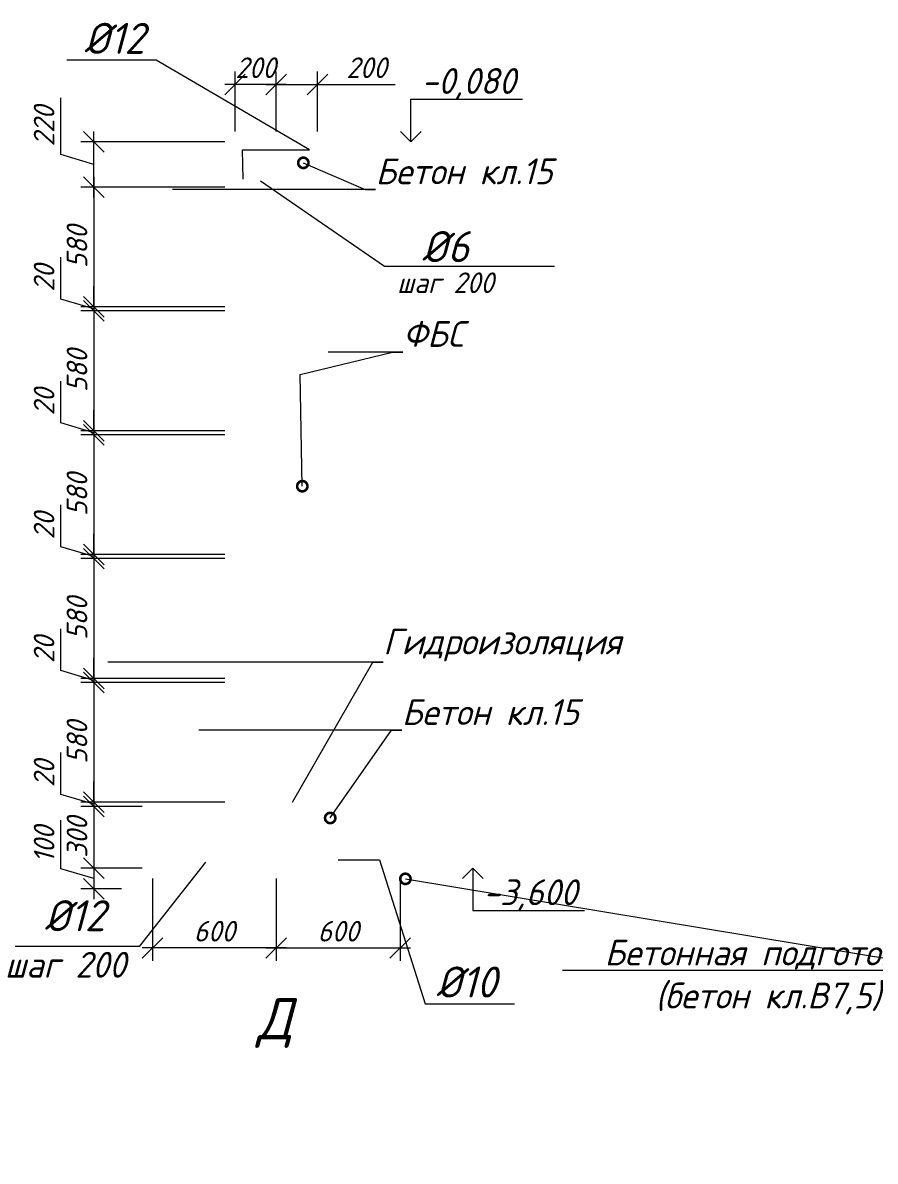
# Model space of a CAD drawing. Header units: millimetres. Extents: x 339888 to 1025294, y -263818 to -40540.
# Drawn here: x 937816 to 941945, y -241005 to -235490 of the extents above; entities that cross this region are included whole.
import ezdxf
from ezdxf import colors
from ezdxf.entities.mleader import LeaderData, LeaderLine
from ezdxf.math import Vec2, Vec3

# ---------------------------------------------------------------- set-up
doc = ezdxf.new("R2010")
doc.units = ezdxf.units.MM
doc.linetypes.add('CENTER2', pattern=[28.575, 19.05, -3.175, 3.175, -3.175])
doc.layers.get('0').update_dxf_attribs({"lineweight": 15})
doc.layers.add('0 @ 50', color=7, linetype='Continuous', lineweight=15)
doc.layers.add('Оси @ 50', color=126, linetype='CENTER2', lineweight=15)
doc.styles.add('ГОСТ 2', font='GOST_Common Italic.ttf', dxfattribs={"height": 2})
doc.styles.add('ГОСТ 2.5', font='GOST_Common Italic.ttf', dxfattribs={"height": 2.5})
doc.styles.add('ГОСТ 3', font='GOST_Common Italic.ttf', dxfattribs={"height": 3})
doc.dimstyles.new('ГОСТ_2К', dxfattribs={"dimtxt": 2, "dimasz": 2, "dimexe": 1.25, "dimexo": 1, "dimtad": 1, "dimdec": 0, "dimtxsty": 'ГОСТ 2', "dimblk": 'OBLIQUE', "dimcen": -2.5, "dimdle": 1, "dimclrd": 251, "dimclre": 251, "dimclrt": 256, "dimadec": 1, "dimazin": 0, "dimtfac": 1, "dimtdec": 0, "dimtmove": 0, "dimatfit": 3, "dimfxl": 1, "dimlwd": 15, "dimlwe": 15, "dimarcsym": 1})

# ---------------------------------------------------------------- blocks, each defined once
blk = doc.blocks.new('_Open90')
at = {"color": 0, "linetype": 'ByBlock', "lineweight": -2}
for p, q in [((0, 0), (-1, 0)), ((-0.5, 0.5), (0, 0)), ((0, 0), (-0.5, -0.5))]:
    blk.add_line(p, q, dxfattribs=at)
blk = doc.blocks.new('_Oblique')
at = {"color": 0, "linetype": 'ByBlock', "lineweight": -2}
blk.add_line((-0.5, -0.5), (0.5, 0.5), dxfattribs=at)
blk = doc.blocks.new('*D423')
at = {"color": 251, "lineweight": 15, "ltscale": 0.1, "transparency": 16777216}
for p, q in [((938444.2, -239636.3), (938444.2, -240034.9)), ((939044.2, -239636.3), (939044.2, -240034.9)), ((939094.2, -239972.4), (938394.2, -239972.4))]:
    blk.add_line(p, q, dxfattribs=at)
at = {"layer": 'Defpoints', "color": 0, "lineweight": 15, "ltscale": 0.1, "transparency": 16777216}
for p in [(938444.2, -239586.3), (939044.2, -239586.3), (938444.2, -239972.4)]:
    blk.add_point(p, dxfattribs=at)
at = {"color": 251, "lineweight": 15, "ltscale": 0.1, "transparency": 16777216, "xscale": 100, "yscale": 100, "zscale": 100, "rotation": 180}
blk.add_blockref('_Oblique', (938444.2, -239972.4), dxfattribs=at)
at = {"color": 251, "lineweight": 15, "ltscale": 0.1, "transparency": 16777216, "xscale": 100, "yscale": 100, "zscale": 100}
blk.add_blockref('_Oblique', (939044.2, -239972.4), dxfattribs=at)
at = {"lineweight": 15, "ltscale": 0.1, "transparency": 16777216, "insert": (938744.2, -239891.1), "char_height": 100, "attachment_point": 5, "style": 'ГОСТ 2'}
blk.add_mtext('600', dxfattribs=at)
blk = doc.blocks.new('*D424')
at = {"color": 251, "lineweight": 15, "ltscale": 0.1, "transparency": 16777216}
for p, q in [((939044.2, -239636.3), (939044.2, -240034.9)), ((939644.2, -239636.3), (939644.2, -240034.9)), ((938994.2, -239972.4), (939694.2, -239972.4))]:
    blk.add_line(p, q, dxfattribs=at)
at = {"layer": 'Defpoints', "color": 0, "lineweight": 15, "ltscale": 0.1, "transparency": 16777216}
for p in [(939044.2, -239586.3), (939644.2, -239586.3), (939644.2, -239972.4)]:
    blk.add_point(p, dxfattribs=at)
at = {"color": 251, "lineweight": 15, "ltscale": 0.1, "transparency": 16777216, "xscale": 100, "yscale": 100, "zscale": 100, "rotation": 180}
blk.add_blockref('_Oblique', (939044.2, -239972.4), dxfattribs=at)
at = {"color": 251, "lineweight": 15, "ltscale": 0.1, "transparency": 16777216, "xscale": 100, "yscale": 100, "zscale": 100}
blk.add_blockref('_Oblique', (939644.2, -239972.4), dxfattribs=at)
at = {"lineweight": 15, "ltscale": 0.1, "transparency": 16777216, "insert": (939344.2, -239891.1), "char_height": 100, "attachment_point": 5, "style": 'ГОСТ 2'}
blk.add_mtext('600', dxfattribs=at)
blk = doc.blocks.new('_DotSmall')
at = {"color": 0, "linetype": 'ByBlock', "const_width": 0.5}
blk.add_lwpolyline([(-0.0625, 0, 1), (0.0625, 0, 1)], format="xyb", close=True, dxfattribs=at)
blk = doc.blocks.new('_None')
blk = doc.blocks.new('*D425')
at = {"color": 251, "lineweight": 15, "transparency": 16777216}
for p, q in [((938160.1, -239236.3), (938160.1, -239636.3)), ((938394.2, -239286.3), (938097.6, -239286.3)), ((938394.2, -239586.3), (938097.6, -239586.3))]:
    blk.add_line(p, q, dxfattribs=at)
at = {"layer": 'Defpoints', "color": 0, "lineweight": 15, "transparency": 16777216}
for p in [(938444.2, -239286.3), (938160.1, -239586.3), (938444.2, -239586.3)]:
    blk.add_point(p, dxfattribs=at)
at = {"color": 251, "lineweight": 15, "transparency": 16777216, "xscale": 100, "yscale": 100, "zscale": 100}
for p, rotation in [((938160.1, -239286.3), 90), ((938160.1, -239586.3), 270)]:
    blk.add_blockref('_Oblique', p, dxfattribs=dict(at, rotation=rotation))
at = {"transparency": 16777216, "insert": (938078.9, -239436.3), "char_height": 100, "attachment_point": 5, "rotation": 90, "style": 'ГОСТ 2'}
blk.add_mtext('300', dxfattribs=at)
blk = doc.blocks.new('*D426')
at = {"color": 251, "lineweight": 15, "transparency": 16777216}
for p, q in [((938000.7, -239588.5), (938000.7, -239352.8)), ((938160.1, -239536.3), (938160.1, -239736.3)), ((938160.1, -239636.3), (938000.7, -239588.5)), ((938394.2, -239586.3), (938097.6, -239586.3)), ((938294.2, -239686.3), (938097.6, -239686.3))]:
    blk.add_line(p, q, dxfattribs=at)
at = {"layer": 'Defpoints', "color": 0, "lineweight": 15, "transparency": 16777216}
for p in [(938444.2, -239586.3), (938160.1, -239686.3), (938344.2, -239686.3)]:
    blk.add_point(p, dxfattribs=at)
at = {"color": 251, "lineweight": 15, "transparency": 16777216, "xscale": 100, "yscale": 100, "zscale": 100}
for p, rotation in [((938160.1, -239586.3), 90), ((938160.1, -239686.3), 270)]:
    blk.add_blockref('_Oblique', p, dxfattribs=dict(at, rotation=rotation))
at = {"transparency": 16777216, "insert": (937919.5, -239470.7), "char_height": 100, "attachment_point": 5, "rotation": 90, "style": 'ГОСТ 2'}
blk.add_mtext('100', dxfattribs=at)
blk = doc.blocks.new('*D427')
at = {"color": 251, "lineweight": 15, "transparency": 16777216}
for p, q in [((938000.7, -236128.5), (938000.7, -235853.6)), ((938160.1, -236336.3), (938160.1, -236016.3)), ((938794.2, -236066.3), (938097.6, -236066.3)), ((938160.1, -236176.3), (938000.7, -236128.5)), ((938794.2, -236286.3), (938097.6, -236286.3))]:
    blk.add_line(p, q, dxfattribs=at)
at = {"layer": 'Defpoints', "color": 0, "lineweight": 15, "transparency": 16777216}
for p in [(938160.1, -236066.3), (938844.2, -236066.3), (938844.2, -236286.3)]:
    blk.add_point(p, dxfattribs=at)
at = {"color": 251, "lineweight": 15, "transparency": 16777216, "xscale": 100, "yscale": 100, "zscale": 100}
for p, rotation in [((938160.1, -236066.3), 90), ((938160.1, -236286.3), 270)]:
    blk.add_blockref('_Oblique', p, dxfattribs=dict(at, rotation=rotation))
at = {"transparency": 16777216, "insert": (937919.5, -235991), "char_height": 100, "attachment_point": 5, "rotation": 90, "style": 'ГОСТ 2'}
blk.add_mtext('220', dxfattribs=at)
blk = doc.blocks.new('*D428')
at = {"color": 251, "lineweight": 15, "transparency": 16777216}
for p, q in [((938160.1, -236236.3), (938160.1, -236916.3)), ((938794.2, -236286.3), (938097.6, -236286.3)), ((938794.2, -236866.3), (938097.6, -236866.3))]:
    blk.add_line(p, q, dxfattribs=at)
at = {"layer": 'Defpoints', "color": 0, "lineweight": 15, "transparency": 16777216}
for p in [(938844.2, -236286.3), (938160.1, -236866.3), (938844.2, -236866.3)]:
    blk.add_point(p, dxfattribs=at)
at = {"color": 251, "lineweight": 15, "transparency": 16777216, "xscale": 100, "yscale": 100, "zscale": 100}
for p, rotation in [((938160.1, -236286.3), 90), ((938160.1, -236866.3), 270)]:
    blk.add_blockref('_Oblique', p, dxfattribs=dict(at, rotation=rotation))
at = {"transparency": 16777216, "insert": (938078.9, -236576.3), "char_height": 100, "attachment_point": 5, "rotation": 90, "style": 'ГОСТ 2'}
blk.add_mtext('580', dxfattribs=at)
blk = doc.blocks.new('*D429')
at = {"color": 251, "lineweight": 15, "transparency": 16777216}
for p, q in [((938000.7, -236828.5), (938000.7, -236626.1)), ((938160.1, -236866.3), (938160.1, -236766.3)), ((938160.1, -236876.3), (938000.7, -236828.5)), ((938794.2, -236866.3), (938097.6, -236866.3)), ((938160.1, -236866.3), (938160.1, -236886.3)), ((938160.1, -236866.3), (938160.1, -236886.3)), ((938794.2, -236886.3), (938097.6, -236886.3)), ((938160.1, -236886.3), (938160.1, -236986.3))]:
    blk.add_line(p, q, dxfattribs=at)
at = {"layer": 'Defpoints', "color": 0, "lineweight": 15, "transparency": 16777216}
for p in [(938844.2, -236866.3), (938160.1, -236886.3), (938844.2, -236886.3)]:
    blk.add_point(p, dxfattribs=at)
at = {"color": 251, "lineweight": 15, "transparency": 16777216, "xscale": 100, "yscale": 100, "zscale": 100}
for p, rotation in [((938160.1, -236866.3), 270), ((938160.1, -236886.3), 90)]:
    blk.add_blockref('_Oblique', p, dxfattribs=dict(at, rotation=rotation))
at = {"transparency": 16777216, "insert": (937919.5, -236727.3), "char_height": 100, "attachment_point": 5, "rotation": 90, "style": 'ГОСТ 2'}
blk.add_mtext('20', dxfattribs=at)
blk = doc.blocks.new('*D430')
at = {"color": 251, "lineweight": 15, "transparency": 16777216}
for p, q in [((938160.1, -236836.3), (938160.1, -237516.3)), ((938794.2, -236886.3), (938097.6, -236886.3)), ((938794.2, -237466.3), (938097.6, -237466.3))]:
    blk.add_line(p, q, dxfattribs=at)
at = {"layer": 'Defpoints', "color": 0, "lineweight": 15, "transparency": 16777216}
for p in [(938844.2, -236886.3), (938160.1, -237466.3), (938844.2, -237466.3)]:
    blk.add_point(p, dxfattribs=at)
at = {"color": 251, "lineweight": 15, "transparency": 16777216, "xscale": 100, "yscale": 100, "zscale": 100}
for p, rotation in [((938160.1, -236886.3), 90), ((938160.1, -237466.3), 270)]:
    blk.add_blockref('_Oblique', p, dxfattribs=dict(at, rotation=rotation))
at = {"transparency": 16777216, "insert": (938078.9, -237176.3), "char_height": 100, "attachment_point": 5, "rotation": 90, "style": 'ГОСТ 2'}
blk.add_mtext('580', dxfattribs=at)
blk = doc.blocks.new('*D431')
at = {"color": 251, "lineweight": 15, "transparency": 16777216}
for p, q in [((938000.7, -237428.5), (938000.7, -237226.1)), ((938160.1, -237466.3), (938160.1, -237366.3)), ((938160.1, -237476.3), (938000.7, -237428.5)), ((938794.2, -237466.3), (938097.6, -237466.3)), ((938160.1, -237466.3), (938160.1, -237486.3)), ((938160.1, -237466.3), (938160.1, -237486.3)), ((938794.2, -237486.3), (938097.6, -237486.3)), ((938160.1, -237486.3), (938160.1, -237586.3))]:
    blk.add_line(p, q, dxfattribs=at)
at = {"layer": 'Defpoints', "color": 0, "lineweight": 15, "transparency": 16777216}
for p in [(938844.2, -237466.3), (938160.1, -237486.3), (938844.2, -237486.3)]:
    blk.add_point(p, dxfattribs=at)
at = {"color": 251, "lineweight": 15, "transparency": 16777216, "xscale": 100, "yscale": 100, "zscale": 100}
for p, rotation in [((938160.1, -237466.3), 270), ((938160.1, -237486.3), 90)]:
    blk.add_blockref('_Oblique', p, dxfattribs=dict(at, rotation=rotation))
at = {"transparency": 16777216, "insert": (937919.5, -237327.3), "char_height": 100, "attachment_point": 5, "rotation": 90, "style": 'ГОСТ 2'}
blk.add_mtext('20', dxfattribs=at)
blk = doc.blocks.new('*D432')
at = {"color": 251, "lineweight": 15, "transparency": 16777216}
for p, q in [((938160.1, -237436.3), (938160.1, -238116.3)), ((938794.2, -237486.3), (938097.6, -237486.3)), ((938794.2, -238066.3), (938097.6, -238066.3))]:
    blk.add_line(p, q, dxfattribs=at)
at = {"layer": 'Defpoints', "color": 0, "lineweight": 15, "transparency": 16777216}
for p in [(938844.2, -237486.3), (938160.1, -238066.3), (938844.2, -238066.3)]:
    blk.add_point(p, dxfattribs=at)
at = {"color": 251, "lineweight": 15, "transparency": 16777216, "xscale": 100, "yscale": 100, "zscale": 100}
for p, rotation in [((938160.1, -237486.3), 90), ((938160.1, -238066.3), 270)]:
    blk.add_blockref('_Oblique', p, dxfattribs=dict(at, rotation=rotation))
at = {"transparency": 16777216, "insert": (938078.9, -237776.3), "char_height": 100, "attachment_point": 5, "rotation": 90, "style": 'ГОСТ 2'}
blk.add_mtext('580', dxfattribs=at)
blk = doc.blocks.new('*D433')
at = {"color": 251, "lineweight": 15, "transparency": 16777216}
for p, q in [((938000.7, -238028.5), (938000.7, -237826.1)), ((938160.1, -238066.3), (938160.1, -237966.3)), ((938160.1, -238076.3), (938000.7, -238028.5)), ((938794.2, -238066.3), (938097.6, -238066.3)), ((938794.2, -238086.3), (938097.6, -238086.3)), ((938160.1, -238066.3), (938160.1, -238086.3)), ((938160.1, -238066.3), (938160.1, -238086.3)), ((938160.1, -238086.3), (938160.1, -238186.3))]:
    blk.add_line(p, q, dxfattribs=at)
at = {"layer": 'Defpoints', "color": 0, "lineweight": 15, "transparency": 16777216}
for p in [(938160.1, -238086.3), (938844.2, -238066.3), (938844.2, -238086.3)]:
    blk.add_point(p, dxfattribs=at)
at = {"color": 251, "lineweight": 15, "transparency": 16777216, "xscale": 100, "yscale": 100, "zscale": 100}
for p, rotation in [((938160.1, -238066.3), 270), ((938160.1, -238086.3), 90)]:
    blk.add_blockref('_Oblique', p, dxfattribs=dict(at, rotation=rotation))
at = {"transparency": 16777216, "insert": (937919.5, -237927.3), "char_height": 100, "attachment_point": 5, "rotation": 90, "style": 'ГОСТ 2'}
blk.add_mtext('20', dxfattribs=at)
blk = doc.blocks.new('*D434')
at = {"color": 251, "lineweight": 15, "transparency": 16777216}
for p, q in [((938794.2, -238086.3), (938097.6, -238086.3)), ((938160.1, -238036.3), (938160.1, -238716.3)), ((938794.2, -238666.3), (938097.6, -238666.3))]:
    blk.add_line(p, q, dxfattribs=at)
at = {"layer": 'Defpoints', "color": 0, "lineweight": 15, "transparency": 16777216}
for p in [(938844.2, -238086.3), (938160.1, -238666.3), (938844.2, -238666.3)]:
    blk.add_point(p, dxfattribs=at)
at = {"color": 251, "lineweight": 15, "transparency": 16777216, "xscale": 100, "yscale": 100, "zscale": 100}
for p, rotation in [((938160.1, -238086.3), 90), ((938160.1, -238666.3), 270)]:
    blk.add_blockref('_Oblique', p, dxfattribs=dict(at, rotation=rotation))
at = {"transparency": 16777216, "insert": (938078.9, -238376.3), "char_height": 100, "attachment_point": 5, "rotation": 90, "style": 'ГОСТ 2'}
blk.add_mtext('580', dxfattribs=at)
blk = doc.blocks.new('*D435')
at = {"color": 251, "lineweight": 15, "transparency": 16777216}
for p, q in [((938000.7, -238628.5), (938000.7, -238426.1)), ((938160.1, -238666.3), (938160.1, -238566.3)), ((938160.1, -238676.3), (938000.7, -238628.5)), ((938794.2, -238666.3), (938097.6, -238666.3)), ((938794.2, -238686.3), (938097.6, -238686.3)), ((938160.1, -238666.3), (938160.1, -238686.3)), ((938160.1, -238666.3), (938160.1, -238686.3)), ((938160.1, -238686.3), (938160.1, -238786.3))]:
    blk.add_line(p, q, dxfattribs=at)
at = {"layer": 'Defpoints', "color": 0, "lineweight": 15, "transparency": 16777216}
for p in [(938160.1, -238686.3), (938844.2, -238666.3), (938844.2, -238686.3)]:
    blk.add_point(p, dxfattribs=at)
at = {"color": 251, "lineweight": 15, "transparency": 16777216, "xscale": 100, "yscale": 100, "zscale": 100}
for p, rotation in [((938160.1, -238666.3), 270), ((938160.1, -238686.3), 90)]:
    blk.add_blockref('_Oblique', p, dxfattribs=dict(at, rotation=rotation))
at = {"transparency": 16777216, "insert": (937919.5, -238527.3), "char_height": 100, "attachment_point": 5, "rotation": 90, "style": 'ГОСТ 2'}
blk.add_mtext('20', dxfattribs=at)
blk = doc.blocks.new('*D436')
at = {"color": 251, "lineweight": 15, "transparency": 16777216}
for p, q in [((938160.1, -238636.3), (938160.1, -239316.3)), ((938794.2, -238686.3), (938097.6, -238686.3)), ((938794.2, -239266.3), (938097.6, -239266.3))]:
    blk.add_line(p, q, dxfattribs=at)
at = {"layer": 'Defpoints', "color": 0, "lineweight": 15, "transparency": 16777216}
for p in [(938844.2, -238686.3), (938160.1, -239266.3), (938844.2, -239266.3)]:
    blk.add_point(p, dxfattribs=at)
at = {"color": 251, "lineweight": 15, "transparency": 16777216, "xscale": 100, "yscale": 100, "zscale": 100}
for p, rotation in [((938160.1, -238686.3), 90), ((938160.1, -239266.3), 270)]:
    blk.add_blockref('_Oblique', p, dxfattribs=dict(at, rotation=rotation))
at = {"transparency": 16777216, "insert": (938078.9, -238976.3), "char_height": 100, "attachment_point": 5, "rotation": 90, "style": 'ГОСТ 2'}
blk.add_mtext('580', dxfattribs=at)
blk = doc.blocks.new('*D437')
at = {"color": 251, "lineweight": 15, "transparency": 16777216}
for p, q in [((938000.7, -239228.5), (938000.7, -239026.1)), ((938160.1, -239266.3), (938160.1, -239166.3)), ((938160.1, -239276.3), (938000.7, -239228.5)), ((938794.2, -239266.3), (938097.6, -239266.3)), ((938394.2, -239286.3), (938097.6, -239286.3)), ((938160.1, -239266.3), (938160.1, -239286.3)), ((938160.1, -239266.3), (938160.1, -239286.3)), ((938160.1, -239286.3), (938160.1, -239386.3))]:
    blk.add_line(p, q, dxfattribs=at)
at = {"layer": 'Defpoints', "color": 0, "lineweight": 15, "transparency": 16777216}
for p in [(938160.1, -239286.3), (938444.2, -239286.3), (938844.2, -239266.3)]:
    blk.add_point(p, dxfattribs=at)
at = {"color": 251, "lineweight": 15, "transparency": 16777216, "xscale": 100, "yscale": 100, "zscale": 100}
for p, rotation in [((938160.1, -239266.3), 270), ((938160.1, -239286.3), 90)]:
    blk.add_blockref('_Oblique', p, dxfattribs=dict(at, rotation=rotation))
at = {"transparency": 16777216, "insert": (937919.5, -239127.3), "char_height": 100, "attachment_point": 5, "rotation": 90, "style": 'ГОСТ 2'}
blk.add_mtext('20', dxfattribs=at)
blk = doc.blocks.new('*D438')
at = {"color": 251, "lineweight": 15, "transparency": 16777216}
for p, q in [((938844.2, -236016.3), (938844.2, -235726.8)), ((939044.2, -236016.3), (939044.2, -235726.8)), ((939094.2, -235789.3), (938794.2, -235789.3))]:
    blk.add_line(p, q, dxfattribs=at)
at = {"layer": 'Defpoints', "color": 0, "lineweight": 15, "transparency": 16777216}
for p in [(938844.2, -235789.3), (938844.2, -236066.3), (939044.2, -236066.3)]:
    blk.add_point(p, dxfattribs=at)
at = {"color": 251, "lineweight": 15, "transparency": 16777216, "xscale": 100, "yscale": 100, "zscale": 100, "rotation": 180}
blk.add_blockref('_Oblique', (938844.2, -235789.3), dxfattribs=at)
at = {"color": 251, "lineweight": 15, "transparency": 16777216, "xscale": 100, "yscale": 100, "zscale": 100}
blk.add_blockref('_Oblique', (939044.2, -235789.3), dxfattribs=at)
at = {"transparency": 16777216, "insert": (938944.2, -235708), "char_height": 100, "attachment_point": 5, "style": 'ГОСТ 2'}
blk.add_mtext('200', dxfattribs=at)
blk = doc.blocks.new('*D439')
at = {"color": 251, "lineweight": 15, "transparency": 16777216}
for p, q in [((939044.2, -236016.3), (939044.2, -235726.8)), ((939244.2, -236016.3), (939244.2, -235726.8)), ((938994.2, -235789.3), (939244.2, -235789.3)), ((939244.2, -235789.3), (939619.2, -235789.3))]:
    blk.add_line(p, q, dxfattribs=at)
at = {"layer": 'Defpoints', "color": 0, "lineweight": 15, "transparency": 16777216}
for p in [(939244.2, -235789.3), (939044.2, -236066.3), (939244.2, -236066.3)]:
    blk.add_point(p, dxfattribs=at)
at = {"color": 251, "lineweight": 15, "transparency": 16777216, "xscale": 100, "yscale": 100, "zscale": 100, "rotation": 180}
blk.add_blockref('_Oblique', (939044.2, -235789.3), dxfattribs=at)
at = {"color": 251, "lineweight": 15, "transparency": 16777216, "xscale": 100, "yscale": 100, "zscale": 100}
blk.add_blockref('_Oblique', (939244.2, -235789.3), dxfattribs=at)
at = {"transparency": 16777216, "insert": (939481.7, -235708), "char_height": 100, "attachment_point": 5, "style": 'ГОСТ 2'}
blk.add_mtext('200', dxfattribs=at)

msp = doc.modelspace()

# ---------------------------------------------------------------- texts
at = {"layer": 'Оси @ 50', "lineweight": 15, "ltscale": 0.1, "style": 'ГОСТ 2'}
msp.add_text('Д', height=200, dxfattribs=at).set_placement((938950.63183, -240415.06285))

# ---------------------------------------------------------------- dimensions: what is measured, and where the dimension line sits
at = {"layer": '0 @ 50'}
dim = msp.add_linear_dim(base=(938844.22906, -235789.29887), p1=(939044.22906, -236066.31978), p2=(938844.22906, -236066.31978), dimstyle='ГОСТ_2К', override={"dimscale": 50, "dimtix": 0, "dimtofl": 1, "dimtmove": 0, "dimatfit": 3}, dxfattribs=at)
dim.commit()
dim.dimension.update_dxf_attribs({"geometry": '*D438', "text_midpoint": (938944.22906, -235789.29887), "dimtype": 160})
dim = msp.add_linear_dim(base=(939244.22906, -235789.29887), p1=(939044.22906, -236066.31978), p2=(939244.22906, -236066.31978), dimstyle='ГОСТ_2К', override={"dimscale": 50, "dimtix": 0, "dimtofl": 1, "dimtmove": 0, "dimatfit": 3}, dxfattribs=at)
dim.commit()
dim.dimension.update_dxf_attribs({"geometry": '*D439', "text_midpoint": (939481.69118, -235708.04887)})
for base, p1, p2, override, picture, middle in [((938160.10573, -236066.31978), (938844.22906, -236286.31978), (938844.22906, -236066.31978), {"dimscale": 50, "dimtix": 0, "dimtofl": 1, "dimtmove": 1, "dimatfit": 3}, '*D427', (937919.48073, -236097.25728)), ((938160.10573, -236866.31978), (938844.22906, -236286.31978), (938844.22906, -236866.31978), {"dimscale": 50, "dimtix": 0, "dimtofl": 1, "dimtmove": 1, "dimatfit": 3}, '*D428', (938078.85573, -236576.31978)), ((938160.10573, -236886.31978), (938844.22906, -236866.31978), (938844.22906, -236886.31978), {"dimscale": 50, "dimtix": 0, "dimtofl": 1, "dimtmove": 1, "dimatfit": 3}, '*D429', (937919.48073, -236797.25728)), ((938160.10573, -237466.31978), (938844.22906, -236886.31978), (938844.22906, -237466.31978), {"dimscale": 50, "dimtix": 0, "dimtofl": 1, "dimtmove": 1, "dimatfit": 3}, '*D430', (938078.85573, -237176.31978)), ((938160.10573, -237486.31978), (938844.22906, -237466.31978), (938844.22906, -237486.31978), {"dimscale": 50, "dimtix": 0, "dimtofl": 1, "dimtmove": 1, "dimatfit": 3}, '*D431', (937919.48073, -237397.25728)), ((938160.10573, -238066.31978), (938844.22906, -237486.31978), (938844.22906, -238066.31978), {"dimscale": 50, "dimtix": 0, "dimtofl": 1, "dimtmove": 1, "dimatfit": 3}, '*D432', (938078.85573, -237776.31978)), ((938160.10573, -238086.31978), (938844.22906, -238066.31978), (938844.22906, -238086.31978), {"dimscale": 50, "dimtix": 0, "dimtofl": 1, "dimtmove": 1, "dimatfit": 3}, '*D433', (937919.48073, -237997.25728)), ((938160.10573, -238666.31978), (938844.22906, -238086.31978), (938844.22906, -238666.31978), {"dimscale": 50, "dimtix": 0, "dimtofl": 1, "dimtmove": 1, "dimatfit": 3}, '*D434', (938078.85573, -238376.31978)), ((938160.10573, -238686.31978), (938844.22906, -238666.31978), (938844.22906, -238686.31978), {"dimscale": 50, "dimtix": 0, "dimtofl": 1, "dimtmove": 1, "dimatfit": 3}, '*D435', (937919.48073, -238597.25728)), ((938160.10573, -239266.31978), (938844.22906, -238686.31978), (938844.22906, -239266.31978), {"dimscale": 50, "dimtix": 0, "dimtofl": 1, "dimtmove": 1, "dimatfit": 3}, '*D436', (938078.85573, -238976.31978)), ((938160.10573, -239286.31978), (938844.22906, -239266.31978), (938444.22906, -239286.31978), {"dimscale": 50, "dimtix": 0, "dimtofl": 1, "dimtmove": 1, "dimatfit": 3}, '*D437', (937919.48073, -239197.25728)), ((938160.10573, -239586.31978), (938444.22906, -239286.31978), (938444.22906, -239586.31978), {"dimscale": 50, "dimtix": 0, "dimtofl": 1, "dimtmove": 0, "dimatfit": 3}, '*D425', (938078.85573, -239436.31978)), ((938160.10573, -239686.31948), (938444.22906, -239586.31978), (938344.22903, -239686.31948), {"dimscale": 50, "dimtix": 0, "dimtofl": 1, "dimtmove": 1, "dimatfit": 3}, '*D426', (937919.48073, -239557.25713))]:
    dim = msp.add_linear_dim(base=base, p1=p1, p2=p2, angle=90, dimstyle='ГОСТ_2К', override=override, dxfattribs=at)
    dim.commit()
    dim.dimension.update_dxf_attribs({"geometry": picture, "text_midpoint": middle})
at = {"layer": '0 @ 50', "lineweight": 15, "ltscale": 0.1}
for base, p2, picture, middle in [((938444.22906, -239972.38652), (938444.22906, -239586.31978), '*D423', (938744.22906, -239891.13652)), ((939644.22906, -239972.38652), (939644.22906, -239586.31978), '*D424', (939344.22906, -239891.13652))]:
    dim = msp.add_linear_dim(base=base, p1=(939044.22906, -239586.31978), p2=p2, dimstyle='ГОСТ_2К', override={"dimscale": 50, "dimtix": 0, "dimtofl": 1, "dimtmove": 0, "dimatfit": 3}, dxfattribs=at)
    dim.commit()
    dim.dimension.update_dxf_attribs({"geometry": picture, "text_midpoint": middle})

# ---------------------------------------------------------------- leaders
ml = msp.add_multileader_mtext('Standard', dxfattribs=at)
ml.set_content('%%C12', color=256, style='ГОСТ 2.5')
ml.set_leader_properties(color=251, linetype='ByLayer', lineweight=15)
ml.set_arrow_properties(name='NONE')
ml.build(insert=Vec2(0, 0))
ml.multileader.update_dxf_attribs({"text_left_attachment_type": 6, "text_right_attachment_type": 6, "dogleg_length": 1, "arrow_head_size": 100, "scale": 50})
ctx = ml.context
ctx.base_point, ctx.scale, ctx.char_height, ctx.arrow_head_size, ctx.landing_gap_size, ctx.plane_origin = Vec3(938107.58531, -235670.69716), 50, 150, 100, 0, Vec3(937128.32238, -234182.0364)
ctx.left_attachment, ctx.right_attachment, ctx.text_align_type = 6, 6, 1
notes = []
notes.append((ctx, [(1, (1, 1, 0), (938461.67622, -235670.69716), (-1, 0), 50, [(2, [(938882.99566, -236247.27273), (938880.55439, -236105.36682), (939205.46246, -236105.36682)], 0, [])])]))
ctx.mtext.insert, ctx.mtext.alignment, ctx.mtext.flow_direction = Vec3(938259.63077, -235490.69716), 2, 5
at = {"layer": '0 @ 50', "lineweight": 18}
ml = msp.add_multileader_mtext('Standard', dxfattribs=at)
ml.set_content('-0,080', color=256, style='ГОСТ 3')
ml.set_leader_properties(color=256, linetype='ByLayer', lineweight=15)
ml.set_arrow_properties(name='OPEN90')
ml.build(insert=Vec2(0, 0))
ml.multileader.update_dxf_attribs({"text_left_attachment_type": 6, "text_right_attachment_type": 6, "dogleg_length": 0, "arrow_head_size": 100, "scale": 50})
ctx = ml.context
ctx.base_point, ctx.scale, ctx.char_height, ctx.arrow_head_size, ctx.landing_gap_size, ctx.plane_origin = Vec3(939696.59682, -235859.80638), 50, 125, 100, 50, Vec3(939198.42087, -236056.31978)
ctx.left_attachment, ctx.right_attachment = 6, 6
notes.append((ctx, [(0, (1, 1, 0), (939696.59682, -235859.80638), (1, 0), 0, [(0, [(939696.59682, -236066.31978)], 0, [])])]))
ctx.mtext.insert, ctx.mtext.flow_direction = Vec3(939746.59682, -235709.80638), 5
at = {"layer": '0 @ 50', "lineweight": 15, "ltscale": 0.1}
ml = msp.add_multileader_mtext('Standard', dxfattribs=at)
ml.set_content('Бетон кл.15', color=256, style='ГОСТ 2.5')
ml.set_leader_properties(color=251, linetype='ByLayer', lineweight=15)
ml.set_arrow_properties(name='DOTSMALL')
ml.build(insert=Vec2(0, 0))
ml.multileader.update_dxf_attribs({"text_left_attachment_type": 6, "text_right_attachment_type": 6, "dogleg_length": 1, "arrow_head_size": 100, "scale": 50})
ctx = ml.context
ctx.base_point, ctx.scale, ctx.char_height, ctx.arrow_head_size, ctx.landing_gap_size, ctx.plane_origin = Vec3(939525.21079, -236297.46161), 50, 125, 100, 0, Vec3(938610.20382, -235679.48788)
ctx.left_attachment, ctx.right_attachment = 6, 6
notes.append((ctx, [(0, (1, 1, 0), (939475.21079, -236297.46161), (1, 0), 50, [(0, [(939175.13463, -236168.75407)], 0, [])])]))
ctx.mtext.insert, ctx.mtext.width, ctx.mtext.flow_direction = Vec3(939525.21079, -236147.46161), 929.1690311, 5
ml = msp.add_multileader_mtext('Standard', dxfattribs=at)
ml.set_content('%%C6\\P{\\H0.66667x;шаг 200}', color=256, style='ГОСТ 2.5')
ml.set_leader_properties(color=251, linetype='ByLayer', lineweight=15)
ml.set_arrow_properties(name='NONE')
ml.build(insert=Vec2(0, 0))
ml.multileader.update_dxf_attribs({"text_left_attachment_type": 6, "text_right_attachment_type": 6, "dogleg_length": 1, "arrow_head_size": 100, "scale": 50})
ctx = ml.context
ctx.base_point, ctx.scale, ctx.char_height, ctx.arrow_head_size, ctx.landing_gap_size, ctx.plane_origin = Vec3(939617.5195, -236669.56511), 50, 150, 100, 0, Vec3(938426.48084, -235185.15973)
ctx.left_attachment, ctx.right_attachment, ctx.text_align_type = 6, 6, 1
notes.append((ctx, [(0, (1, 1, 0), (939567.5195, -236669.56511), (1, 0), 50, [(0, [(938967.53294, -236256.31978)], 0, [])])]))
ctx.mtext.insert, ctx.mtext.alignment, ctx.mtext.line_spacing_factor, ctx.mtext.flow_direction = Vec3(939863.50558, -236499.56501), 2, 0.8, 5
ml = msp.add_multileader_mtext('Standard', dxfattribs=at)
ml.set_content('ФБС', color=256, style='ГОСТ 2.5')
ml.set_leader_properties(color=251, linetype='ByLayer', lineweight=15)
ml.set_arrow_properties(name='DOTSMALL')
ml.build(insert=Vec2(0, 0))
ml.multileader.update_dxf_attribs({"text_left_attachment_type": 6, "text_right_attachment_type": 6, "dogleg_length": 1, "arrow_head_size": 100, "scale": 50})
ctx = ml.context
ctx.base_point, ctx.scale, ctx.char_height, ctx.arrow_head_size, ctx.landing_gap_size, ctx.plane_origin = Vec3(939657.62606, -237085.15537), 50, 125, 100, 0, Vec3(938577.87763, -238530.23817)
ctx.left_attachment, ctx.right_attachment = 6, 6
notes.append((ctx, [(0, (1, 1, 0), (939607.62606, -237085.15537), (1, 0), 50, [(2, [(939170.21492, -237735.33751), (939159.47603, -237194.3273)], 0, [])])]))
ctx.mtext.insert, ctx.mtext.flow_direction = Vec3(939657.62606, -236935.15537), 5
ml = msp.add_multileader_mtext('Standard', dxfattribs=at)
ml.set_content('Гидроизоляция', color=256, style='ГОСТ 2.5')
ml.set_leader_properties(color=251, linetype='ByLayer', lineweight=15)
ml.set_arrow_properties(name='NONE')
ml.build(insert=Vec2(0, 0))
ml.multileader.update_dxf_attribs({"text_left_attachment_type": 6, "text_right_attachment_type": 6, "dogleg_length": 1, "arrow_head_size": 100, "scale": 50})
ctx = ml.context
ctx.base_point, ctx.scale, ctx.char_height, ctx.arrow_head_size, ctx.landing_gap_size, ctx.plane_origin = Vec3(939561.8911, -238587.6756), 50, 125, 100, 0, Vec3(938523.11269, -237227.15357)
ctx.left_attachment, ctx.right_attachment = 6, 6
notes.append((ctx, [(0, (1, 1, 0), (939511.8911, -238587.6756), (1, 0), 50, [(0, [(939122.12636, -239266.31978)], 0, [])])]))
ctx.mtext.insert, ctx.mtext.flow_direction = Vec3(939561.8911, -238425.1756), 5
ml = msp.add_multileader_mtext('Standard', dxfattribs=at)
ml.set_content('Бетон кл.15', color=256, style='ГОСТ 2.5')
ml.set_leader_properties(color=251, linetype='ByLayer', lineweight=15)
ml.set_arrow_properties(name='DOTSMALL')
ml.build(insert=Vec2(0, 0))
ml.multileader.update_dxf_attribs({"text_left_attachment_type": 6, "text_right_attachment_type": 6, "dogleg_length": 1, "arrow_head_size": 100, "scale": 50})
ctx = ml.context
ctx.base_point, ctx.scale, ctx.char_height, ctx.arrow_head_size, ctx.landing_gap_size, ctx.plane_origin = Vec3(939652.40322, -238917.04539), 50, 125, 100, 0, Vec3(938655.83725, -238378.01558)
ctx.left_attachment, ctx.right_attachment = 6, 6
notes.append((ctx, [(0, (1, 1, 0), (939602.40322, -238917.04539), (1, 0), 50, [(0, [(939305.427, -239342.63197)], 0, [])])]))
ctx.mtext.insert, ctx.mtext.width, ctx.mtext.flow_direction = Vec3(939652.40322, -238767.04539), 929.1690311, 5
ml = msp.add_multileader_mtext('Standard', dxfattribs=at)
ml.set_content('{\\H0.75x; %%C12}\\P{\\H0.625x;шаг 200}', color=256, style='ГОСТ 2.5')
ml.set_leader_properties(color=251, linetype='ByLayer', lineweight=15)
ml.set_arrow_properties(name='NONE')
ml.build(insert=Vec2(0, 0))
ml.multileader.update_dxf_attribs({"text_left_attachment_type": 6, "text_right_attachment_type": 6, "dogleg_length": 1, "arrow_head_size": 100, "scale": 50})
ctx = ml.context
ctx.base_point, ctx.scale, ctx.char_height, ctx.arrow_head_size, ctx.landing_gap_size, ctx.plane_origin = Vec3(937714.98665, -239965.91764), 50, 200, 100, 0, Vec3(938380.30163, -238486.31955)
ctx.left_attachment, ctx.right_attachment, ctx.text_align_type = 6, 6, 1
notes.append((ctx, [(0, (1, 1, 0), (938379.94878, -239965.91764), (-1, 0), 50, [(0, [(938700.88671, -239556.31978)], 0, [])])]))
ctx.mtext.insert, ctx.mtext.alignment, ctx.mtext.flow_direction = Vec3(938022.46771, -239740.91764), 2, 5
ml = msp.add_multileader_mtext('Standard', dxfattribs=at)
ml.set_content('%%C10', color=256, style='ГОСТ 2.5')
ml.set_leader_properties(color=251, linetype='ByLayer', lineweight=15)
ml.set_arrow_properties(name='NONE')
ml.build(insert=Vec2(0, 0))
ml.multileader.update_dxf_attribs({"text_left_attachment_type": 6, "text_right_attachment_type": 6, "dogleg_length": 1, "arrow_head_size": 100, "scale": 50})
ctx = ml.context
ctx.base_point, ctx.scale, ctx.char_height, ctx.arrow_head_size, ctx.landing_gap_size, ctx.plane_origin = Vec3(939815.76278, -240242.16044), 50, 150, 100, 0, Vec3(938801.05311, -238474.72676)
ctx.left_attachment, ctx.right_attachment, ctx.text_align_type = 6, 6, 1
notes.append((ctx, [(0, (1, 1, 0), (939765.76278, -240242.16044), (1, 0), 50, [(1, [(939344.22906, -239544.72699), (939544.22906, -239544.72699)], 0, [])])]))
ctx.mtext.insert, ctx.mtext.alignment, ctx.mtext.flow_direction = Vec3(939965.13778, -240062.16044), 2, 5
ml = msp.add_multileader_mtext('Standard', dxfattribs=at)
ml.set_content('Бетонная подготовка \\P(бетон кл.В7,5)', color=256, style='ГОСТ 2.5')
ml.set_leader_properties(color=251, linetype='ByLayer', lineweight=15)
ml.set_arrow_properties(name='DOTSMALL')
ml.build(insert=Vec2(0, 0))
ml.multileader.update_dxf_attribs({"text_left_attachment_type": 6, "text_right_attachment_type": 6, "dogleg_length": 1, "arrow_head_size": 100, "scale": 50})
ctx = ml.context
ctx.base_point, ctx.scale, ctx.char_height, ctx.arrow_head_size, ctx.landing_gap_size, ctx.plane_origin = Vec3(940552.72636, -240081.83204), 50, 125, 100, 0, Vec3(939419.27223, -239748.60678)
ctx.left_attachment, ctx.right_attachment, ctx.text_align_type = 6, 6, 1
notes.append((ctx, [(1, (1, 1, 0), (942349.41197, -240081.83204), (-1, 0), 50, [(0, [(939669.54898, -239637.49137)], 0, []), (1, [(943291.61901, -239633.5313)], 0, [])])]))
ctx.mtext.insert, ctx.mtext.width, ctx.mtext.alignment, ctx.mtext.flow_direction = Vec3(941426.06916, -239931.83204), 1779.455792, 2, 5
at = {"layer": '0 @ 50', "lineweight": 18}
ml = msp.add_multileader_mtext('Standard', dxfattribs=at)
ml.set_content('-3,600', color=256, style='ГОСТ 3')
ml.set_leader_properties(color=256, linetype='ByLayer', lineweight=15)
ml.set_arrow_properties(name='OPEN90')
ml.build(insert=Vec2(0, 0))
ml.multileader.update_dxf_attribs({"text_left_attachment_type": 6, "text_right_attachment_type": 6, "dogleg_length": 0, "arrow_head_size": 100, "scale": 50})
ctx = ml.context
ctx.base_point, ctx.scale, ctx.char_height, ctx.arrow_head_size, ctx.landing_gap_size, ctx.plane_origin = Vec3(939996.59682, -239789.95731), 50, 125, 100, 50, Vec3(939198.42087, -237356.31955)
ctx.left_attachment, ctx.right_attachment = 6, 6
notes.append((ctx, [(0, (1, 1, 0), (939996.59682, -239789.95731), (1, 0), 0, [(0, [(939996.59682, -239586.31978)], 0, [])])]))
ctx.mtext.insert, ctx.mtext.flow_direction = Vec3(940046.59682, -239639.95731), 5
for ctx, leaders in notes:
    for number, flags, end, landing, length, lines in leaders:
        leader = LeaderData()
        leader.index, (leader.has_last_leader_line, leader.has_dogleg_vector, leader.attachment_direction) = number, flags
        leader.last_leader_point, leader.dogleg_vector, leader.dogleg_length = Vec3(end), Vec3(landing), length
        for number, points, colour, breaks in lines:
            line = LeaderLine()
            line.index, line.vertices, line.color, line.breaks = number, Vec3.list(points), colors.encode_raw_color(colour), breaks
            leader.lines.append(line)
        ctx.leaders.append(leader)

doc.saveas('drawing.dxf')
